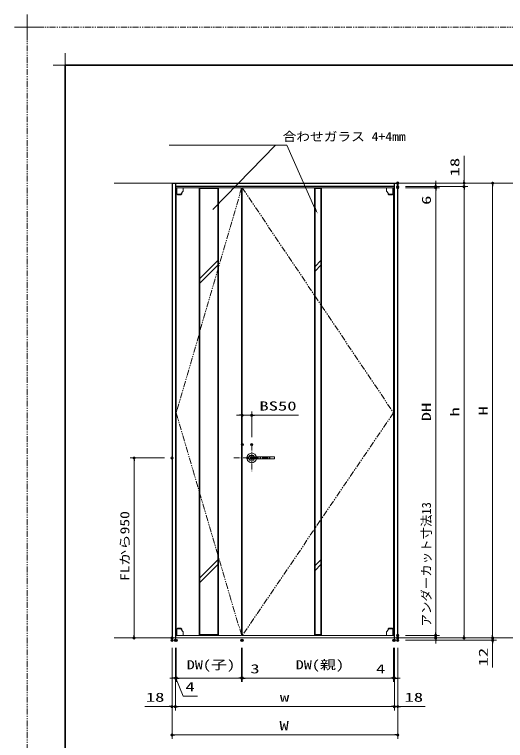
# Model space of a CAD drawing. Units: millimetres, scale not verified. Extents: x -1306 to 1306, y -607 to 607.
# Drawn here: x -1306 to -789, y -159 to 607 of the extents above; entities that cross this region are included whole.
import ezdxf
from ezdxf.enums import TextEntityAlignment as Align

# ---------------------------------------------------------------- set-up
doc = ezdxf.new("R2010")
doc.units = ezdxf.units.MM
doc.header["$LTSCALE"] = 5
doc.header["$PDMODE"] = 32
doc.header["$PDSIZE"] = 2.5
for name, pattern in [('USER1', [2.5, 1.25, -0.25, 0.25, -0.25, 0.25, -0.25]), ('USER2', [0.375, 0.25, -0.125]), ('USER3', [2, 1.25, -0.25, 0.25, -0.25])]:
    doc.linetypes.add(name, pattern=pattern)
for name, color, linetype, lineweight in [('0-1_線(白)', 7, 'Continuous', 30), ('0-2_線(水)', 4, 'Continuous', 9), ('0-3_線(黄)', 2, 'Continuous', 15), ('0-4_二点鎖線', 4, 'USER1', 9), ('0-5_点線(水)', 4, 'USER2', 9), ('0-6_寸法線', 3, 'Continuous', 13), ('0-7_0', 3, 'Continuous', 25), ('0-8_DEFPOINTS', 7, 'Continuous', 5), ('0-A_中心線', 3, 'USER3', 9), ('0-B_陰線', 1, 'USER1', 9), ('0-D_図面枠', 7, 'Continuous', 35), ('0-E_一般', 7, 'Continuous', 5), ('1-0_引出線', 3, 'Continuous', 9)]:
    doc.layers.add(name, color=color, linetype=linetype, lineweight=lineweight)
doc.styles.add('ＭＳ ゴシック', font='')
doc.styles.get('ＭＳ ゴシック').set_extended_font_data('MS Gothic')

# ---------------------------------------------------------------- blocks, each defined once
blk = doc.blocks.new('_DOT')
at = {"layer": '0-7_0'}
blk.add_line((-2.5, 0), (-5, 0), dxfattribs=at)
for points in [[(0, 0), (-2.5, 0), (-2.48, 0.313)], [(0, 0), (-2.48, -0.313), (-2.5, 0)], [(0, 0), (-2.48, 0.313), (-2.421, 0.622)], [(0, 0), (-2.421, -0.622), (-2.48, -0.313)], [(0, 0), (-2.421, 0.622), (-2.324, 0.92)], [(0, 0), (-2.324, -0.92), (-2.421, -0.622)], [(0, 0), (-2.324, 0.92), (-2.191, 1.204)], [(0, 0), (-2.191, -1.204), (-2.324, -0.92)], [(0, 0), (-2.191, 1.204), (-2.023, 1.469)], [(0, 0), (-2.023, -1.469), (-2.191, -1.204)], [(0, 0), (-2.023, 1.469), (-1.822, 1.711)], [(0, 0), (-1.822, -1.711), (-2.023, -1.469)], [(0, 0), (-1.822, 1.711), (-1.594, 1.926)], [(0, 0), (-1.594, -1.926), (-1.822, -1.711)], [(0, 0), (-1.594, 1.926), (-1.34, 2.111)], [(0, 0), (-1.34, -2.111), (-1.594, -1.926)], [(0, 0), (-1.34, 2.111), (-1.064, 2.262)], [(0, 0), (-1.064, -2.262), (-1.34, -2.111)], [(0, 0), (-1.064, 2.262), (-0.773, 2.378)], [(0, 0), (-0.773, -2.378), (-1.064, -2.262)], [(0, 0), (-0.773, 2.378), (-0.468, 2.456)], [(0, 0), (-0.468, -2.456), (-0.773, -2.378)], [(0, 0), (-0.468, 2.456), (-0.157, 2.495)], [(0, 0), (-0.157, -2.495), (-0.468, -2.456)], [(0, 0), (-0.157, 2.495), (0.157, 2.495)], [(0, 0), (0.157, -2.495), (-0.157, -2.495)], [(0, 0), (0.157, 2.495), (0.468, 2.456)], [(0, 0), (0.468, 2.456), (0.773, 2.378)], [(0, 0), (0.773, 2.378), (1.064, 2.262)], [(0, 0), (1.064, 2.262), (1.34, 2.111)], [(0, 0), (1.34, 2.111), (1.594, 1.926)], [(0, 0), (1.594, 1.926), (1.822, 1.711)], [(0, 0), (1.822, 1.711), (2.023, 1.469)], [(0, 0), (2.023, 1.469), (2.191, 1.204)], [(0, 0), (2.191, 1.204), (2.324, 0.92)], [(0, 0), (2.324, 0.92), (2.421, 0.622)], [(0, 0), (2.421, 0.622), (2.48, 0.313)], [(0, 0), (2.48, 0.313), (2.5, 0)], [(0, 0), (0.468, -2.456), (0.157, -2.495)], [(0, 0), (0.773, -2.378), (0.468, -2.456)], [(0, 0), (1.064, -2.262), (0.773, -2.378)], [(0, 0), (1.34, -2.111), (1.064, -2.262)], [(0, 0), (1.594, -1.926), (1.34, -2.111)], [(0, 0), (1.822, -1.711), (1.594, -1.926)], [(0, 0), (2.023, -1.469), (1.822, -1.711)], [(0, 0), (2.191, -1.204), (2.023, -1.469)], [(0, 0), (2.324, -0.92), (2.191, -1.204)], [(0, 0), (2.421, -0.622), (2.324, -0.92)], [(0, 0), (2.48, -0.313), (2.421, -0.622)], [(0, 0), (2.5, 0), (2.48, -0.313)]]:
    blk.add_solid(points, dxfattribs=at)
blk = doc.blocks.new('グループ-13-1')
at = {"layer": '0-E_一般'}
for p, q in [((62041.6, -14029.5), (62041.6, -13365.5)), ((61709.6, -13697.5), (62373.6, -13697.5))]:
    blk.add_line(p, q, dxfattribs=at)

msp = doc.modelspace()

# ---------------------------------------------------------------- linework, layer by layer
at = {"layer": '0-1_線(白)'}
for p, q in [((-1140.17, 429.285), (-1140.17, -50.715)), ((-1140.17, 429.285), (-902.17, 429.285)), ((-1136.57, 429.285), (-1136.57, -50.715)), ((-905.77, -50.715), (-905.77, 429.285)), ((-902.17, -50.715), (-902.17, 429.285)), ((-905.77, 425.685), (-1136.57, 425.685))]:
    msp.add_line(p, q, dxfattribs=at)
at = {"layer": '0-2_線(水)'}
for p, q in [((-1135.77, 424.485), (-1135.77, -48.115)), ((-1066.77, 424.485), (-1135.77, 424.485)), ((-1134.97, 417.95), (-1134.97, 424.485)), ((-1128.37, 421.031), (-1128.37, 424.485)), ((-1111.47, -48.115), (-1111.47, 424.485)), ((-1110.77, -48.115), (-1110.77, 424.485)), ((-1110.77, 423.585), (-1091.77, 423.585)), ((-1091.77, 424.485), (-1091.77, -48.115)), ((-1091.07, 424.485), (-1091.07, -48.115)), ((-1066.77, 424.485), (-1066.77, -48.115)), ((-906.57, 424.485), (-1066.17, 424.485)), ((-1066.17, 424.485), (-1066.17, -48.115)), ((-990.07, -48.115), (-990.07, 424.485)), ((-989.37, -48.115), (-989.37, 424.485)), ((-989.37, 423.585), (-983.37, 423.585)), ((-983.37, 424.485), (-983.37, -48.115)), ((-982.67, 424.485), (-982.67, -48.115)), ((-913.97, 421.031), (-913.97, 424.485)), ((-907.37, 417.95), (-907.37, 424.485)), ((-906.57, -48.115), (-906.57, 424.485)), ((-1130.006, 417.785), (-1134.934, 417.785)), ((-1134.853, 417.667), (-1134.287, 417.102)), ((-1134.004, 416.985), (-1130.935, 416.985)), ((-1130.653, 417.102), (-1130.087, 417.667)), ((-1128.464, 420.773), (-1130.431, 418.437)), ((-1129.97, 417.95), (-1129.97, 418.985)), ((-913.876, 420.773), (-911.909, 418.437)), ((-912.37, 417.95), (-912.37, 418.985)), ((-912.334, 417.785), (-907.406, 417.785)), ((-911.687, 417.102), (-912.253, 417.667)), ((-908.335, 416.985), (-911.404, 416.985)), ((-907.487, 417.667), (-908.053, 417.102)), ((-1091.77, 347.775), (-1110.77, 328.775)), ((-983.37, 347.775), (-989.37, 341.495)), ((-1091.77, 342.698), (-1110.77, 323.723)), ((-983.37, 342.698), (-989.37, 336.443)), ((-1091.77, 31.874), (-1110.77, 12.874)), ((-983.37, 31.874), (-989.37, 25.594)), ((-1091.77, 26.796), (-1110.77, 7.822)), ((-983.37, 26.796), (-989.37, 20.542)), ((-1134.97, -41.381), (-1134.97, -47.915)), ((-1130.006, -41.215), (-1134.934, -41.215)), ((-1134.853, -41.098), (-1134.287, -40.533)), ((-1134.004, -40.415), (-1130.935, -40.415)), ((-1130.653, -40.533), (-1130.087, -41.098)), ((-1128.464, -44.204), (-1130.431, -41.868)), ((-1129.97, -41.381), (-1129.97, -42.415)), ((-1128.37, -44.461), (-1128.37, -47.915)), ((-913.97, -44.461), (-913.97, -47.915)), ((-913.876, -44.204), (-911.909, -41.868)), ((-912.37, -41.381), (-912.37, -42.415)), ((-912.334, -41.215), (-907.406, -41.215)), ((-911.687, -40.533), (-912.253, -41.098)), ((-908.335, -40.415), (-911.404, -40.415)), ((-907.487, -41.098), (-908.053, -40.533)), ((-907.37, -41.381), (-907.37, -47.915)), ((-1135.77, -48.115), (-1066.77, -48.115)), ((-1110.77, -47.215), (-1091.77, -47.215)), ((-1110.77, -48.115), (-1091.77, -48.115)), ((-1066.17, -48.115), (-906.57, -48.115)), ((-989.37, -47.215), (-983.37, -47.215)), ((-989.37, -48.115), (-983.37, -48.115))]:
    msp.add_line(p, q, dxfattribs=at)
for centre, start, end in [((-1134.57, 417.95), 180, 225), ((-1134.004, 417.385), 225, 270), ((-1130.935, 417.385), 270, 315), ((-1130.37, 417.95), 315, 0), ((-1128.77, 421.031), 319.89909, 0), ((-913.57, 421.031), 180, 220.10091), ((-911.97, 417.95), 180, 225), ((-911.404, 417.385), 225, 270), ((-908.335, 417.385), 270, 315), ((-907.77, 417.95), 315, 0), ((-1134.57, -41.381), 135, 180), ((-1134.004, -40.815), 90, 135), ((-1130.935, -40.815), 45, 90), ((-1130.37, -41.381), 0, 45), ((-1128.77, -44.461), 0, 40.10091), ((-913.57, -44.461), 139.89909, 180), ((-911.97, -41.381), 135, 180), ((-911.404, -40.815), 90, 135), ((-908.335, -40.815), 45, 90), ((-907.77, -41.381), 0, 45)]:
    msp.add_arc(centre, 0.4, start, end, dxfattribs=at)
at = {"layer": '0-3_線(黄)'}
for p, q in [((-1201.15, 429.285), (-424.127, 429.285)), ((-1201.15, -50.715), (-421.281, -50.715))]:
    msp.add_line(p, q, dxfattribs=at)
at = {"layer": '0-4_二点鎖線'}
for p, q in [((-1066.77, 424.485), (-1135.77, 186.885)), ((-1066.17, 424.485), (-906.57, 186.885)), ((-1135.77, 186.885), (-1066.77, -48.115)), ((-906.57, 186.885), (-1066.17, -48.115))]:
    msp.add_line(p, q, dxfattribs=at)
at = {"layer": '0-5_点線(水)'}
for p, q in [((-1140.17, -50.715), (-1140.17, -53.115)), ((-1140.17, -50.715), (-1140.17, -53.115)), ((-1140.17, -53.115), (-1136.57, -53.115)), ((-1140.17, -53.115), (-1136.57, -53.115)), ((-1136.57, -50.715), (-1136.57, -53.115)), ((-1136.57, -50.715), (-1136.57, -53.115)), ((-905.77, -50.715), (-905.77, -53.115)), ((-902.17, -53.115), (-905.77, -53.115)), ((-902.17, -50.715), (-902.17, -53.115))]:
    msp.add_line(p, q, dxfattribs=at)
at = {"layer": '0-6_寸法線'}
for p, q in [((-832.17, 432.285), (-832.17, 458.046)), ((-894.17, 429.285), (-828.17, 429.285)), ((-894.17, 429.285), (-798.17, 429.285)), ((-862.17, 428.685), (-862.17, 431.685)), ((-832.17, 425.685), (-832.17, 429.285)), ((-894.17, 425.685), (-828.17, 425.685)), ((-894.17, 425.685), (-858.17, 425.685)), ((-894.17, 425.685), (-828.17, 425.685)), ((-894.17, 424.485), (-858.17, 424.485)), ((-894.17, 424.485), (-858.17, 424.485)), ((-862.17, 425.685), (-862.17, 424.485)), ((-862.17, 421.485), (-862.17, 404.294)), ((-862.17, 421.485), (-862.17, -45.115)), ((-832.17, 422.685), (-832.17, 419.685)), ((-832.17, 422.685), (-832.17, -47.715)), ((-802.17, 426.285), (-802.17, -47.715)), ((-1069.17, 184.285), (-1072.17, 184.285)), ((-1066.17, 161.24), (-1066.17, 188.285)), ((-1066.17, 184.285), (-1056.17, 184.285)), ((-1056.17, 161.254), (-1056.17, 188.285)), ((-1053.17, 184.285), (-1006.932, 184.285)), ((-1148.17, 139.285), (-1184.17, 139.285)), ((-1061.149, 140.285), (-1032.39, 140.285)), ((-1061.149, 138.285), (-1032.39, 138.285)), ((-1058.57, 140.323), (-1053.77, 140.323)), ((-1058.57, 138.246), (-1053.77, 138.246)), ((-1058.321, 141.685), (-1054.018, 141.685)), ((-1180.17, 136.285), (-1180.17, -47.715)), ((-1058.321, 136.885), (-1054.018, 136.885)), ((-862.17, -45.115), (-862.17, 91.504)), ((-802.17, -47.715), (-802.17, -44.715)), ((-1148.17, -50.715), (-1184.17, -50.715)), ((-894.17, -48.115), (-858.17, -48.115)), ((-894.17, -48.115), (-858.17, -48.115)), ((-894.17, -50.715), (-828.17, -50.715)), ((-894.17, -50.715), (-858.17, -50.715)), ((-894.17, -50.715), (-798.17, -50.715)), ((-894.17, -50.715), (-798.17, -50.715)), ((-894.17, -53.115), (-798.17, -53.115)), ((-862.17, -50.715), (-862.17, -48.115)), ((-802.17, -50.715), (-802.17, -53.115)), ((-1140.17, -61.115), (-1140.17, -157.115)), ((-1140.17, -61.115), (-1140.17, -127.115)), ((-1136.57, -61.115), (-1136.57, -127.115)), ((-1136.57, -61.115), (-1136.57, -127.115)), ((-1136.57, -61.115), (-1136.57, -97.115)), ((-1135.77, -61.115), (-1135.77, -97.115)), ((-1135.77, -61.115), (-1135.77, -97.115)), ((-1066.77, -61.115), (-1066.77, -97.115)), ((-1066.77, -61.115), (-1066.77, -97.115)), ((-1066.17, -61.115), (-1066.17, -97.115)), ((-1066.17, -61.115), (-1066.17, -97.115)), ((-906.57, -61.115), (-906.57, -97.115)), ((-906.57, -61.115), (-906.57, -97.115)), ((-905.77, -61.115), (-905.77, -127.115)), ((-905.77, -61.115), (-905.77, -127.115)), ((-905.77, -61.115), (-905.77, -97.115)), ((-902.17, -61.115), (-902.17, -157.115)), ((-902.17, -61.115), (-902.17, -127.115)), ((-862.17, -53.715), (-862.17, -56.715)), ((-802.17, -56.115), (-802.17, -81.877)), ((-1139.57, -93.115), (-1142.57, -93.115)), ((-1136.57, -93.115), (-1135.77, -93.115)), ((-1136.57, -93.115), (-1135.77, -93.115)), ((-1132.77, -93.115), (-1129.77, -93.115)), ((-1132.77, -93.115), (-1069.77, -93.115)), ((-1069.77, -93.115), (-1072.77, -93.115)), ((-1066.77, -93.115), (-1066.17, -93.115)), ((-1063.17, -93.115), (-909.57, -93.115)), ((-1063.17, -93.115), (-1045.503, -93.115)), ((-909.57, -93.115), (-927.713, -93.115)), ((-905.77, -93.115), (-906.57, -93.115)), ((-902.77, -93.115), (-899.77, -93.115)), ((-1143.17, -123.115), (-1168.932, -123.115)), ((-1136.57, -123.115), (-1140.17, -123.115)), ((-908.77, -123.115), (-1133.57, -123.115)), ((-1133.57, -123.115), (-1130.57, -123.115)), ((-908.77, -123.115), (-911.77, -123.115)), ((-905.77, -123.115), (-902.17, -123.115)), ((-899.17, -123.115), (-873.408, -123.115)), ((-905.17, -153.115), (-1137.17, -153.115))]:
    msp.add_line(p, q, dxfattribs=at)
for points in [[(-1143.289, 469.363), (-1018.96, 469.363), (-989.492, 402.579)], [(-1136.17, -93.115), (-1128.61, -112.064), (-1113.468, -112.064)]]:
    msp.add_lwpolyline(points, dxfattribs=at)
for centre, radius, start, end in [((-1045.37, 139.285), 16, 177.09771, 182.90229), ((-1061.149, 140.085), 0.2, 90, 177.09773), ((-1061.149, 138.485), 0.2, 182.90229, 270), ((-1056.17, 139.285), 5, 11.53696, 168.46304), ((-1056.17, 139.285), 5, 191.53695, 348.46305), ((-1008.57, 139.285), 50, 177.46804, 178.85401), ((-1008.57, 139.285), 50, 181.14599, 182.53196), ((-1058.321, 141.485), 0.2, 90, 177.46807), ((-1057.57, 140.123), 0.2, 90, 126.29305), ((-1057.57, 138.446), 0.2, 233.70828, 270), ((-1054.77, 140.123), 0.2, 53.70695, 90), ((-1054.77, 138.446), 0.2, 270, 306.29171), ((-1054.018, 141.485), 0.2, 2.53193, 90), ((-1103.77, 139.285), 50, 1.14599, 2.53196), ((-1103.77, 139.285), 50, 357.46804, 358.85401), ((-1032.39, 140.085), 0.2, 2.90227, 90), ((-1032.39, 138.485), 0.2, 270, 357.09771), ((-1048.17, 139.285), 16, 357.09771, 2.90229), ((-1058.321, 137.085), 0.2, 182.53196, 270), ((-1054.018, 137.085), 0.2, 270, 357.46804)]:
    msp.add_arc(centre, radius, start, end, dxfattribs=at)
msp.add_solid([(-986.677, 397.28), (-990.412, 402.091), (-988.572, 403.068)], dxfattribs=at)
at = {"layer": '0-8_DEFPOINTS'}
for p, q in [((-1252.964, 541.55), (-1252.964, 566.45)), ((-1265.414, 554), (-1240.514, 554))]:
    msp.add_line(p, q, dxfattribs=at)
for p in [(-902.17, 429.285), (-902.17, 425.685), (-902.17, 424.485), (-862.17, 424.485), (-832.17, 425.685), (-1056.17, 184.285), (-1066.17, 153.24), (-1056.17, 153.254), (-1140.17, 139.285), (-1180.17, -50.715), (-1140.17, -50.715), (-1140.17, -53.115), (-1136.57, -53.115), (-1135.77, -53.115), (-1066.77, -53.115), (-1066.17, -53.115), (-906.57, -53.115), (-905.77, -53.115), (-902.17, -48.115), (-902.17, -50.715), (-902.17, -53.115), (-902.17, -53.115), (-862.17, -48.115), (-862.17, -50.715), (-832.17, -50.715), (-802.17, -50.715), (-802.17, -53.115), (-1135.77, -93.115), (-1066.77, -93.115), (-1066.17, -93.115), (-906.57, -93.115), (-905.77, -93.115), (-1140.17, -123.115), (-1136.57, -123.115), (-905.77, -123.115), (-1140.17, -153.115)]:
    msp.add_point(p, dxfattribs=at)
at = {"layer": '0-A_中心線'}
for p, q in [((-1056.17, 153.254), (-1056.17, 125.316)), ((-1075.184, 139.285), (-1036.556, 139.285))]:
    msp.add_line(p, q, dxfattribs=at)
at = {"layer": '0-B_陰線', "color": 4}
for p in [(387.036, 594), (-1292.964, -594)]:
    msp.add_line(p, (-1292.964, 594), dxfattribs=at)
at = {"layer": '0-D_図面枠'}
msp.add_lwpolyline([(-1252.964, -554), (347.036, -554), (347.036, 554), (-1252.964, 554)], close=True, dxfattribs=at)
at = {"layer": '1-0_引出線'}
msp.add_line((-1030.96, 469.363), (-1097.281, 401.47), dxfattribs=at)

# ---------------------------------------------------------------- block references
at = {"layer": '0-6_寸法線', "xscale": 0.6, "yscale": 0.6}
for p, rotation in [((-832.17, 429.285), 270), ((-802.17, 429.285), 90), ((-862.17, 425.685), 270), ((-862.17, 424.485), 90), ((-862.17, 424.485), 90), ((-832.17, 425.685), 90), ((-832.17, 425.685), 90), ((-1056.17, 184.285), 180), ((-1180.17, 139.285), 90), ((-862.17, -48.115), 270), ((-862.17, -48.115), 270), ((-1180.17, -50.715), 270), ((-862.17, -50.715), 90), ((-832.17, -50.715), 270), ((-802.17, -50.715), 270), ((-802.17, -50.715), 270), ((-802.17, -53.115), 90), ((-1135.77, -93.115), 180), ((-1135.77, -93.115), 180), ((-1066.17, -93.115), 180), ((-1066.17, -93.115), 180), ((-905.77, -93.115), 180), ((-1136.57, -123.115), 180), ((-1136.57, -123.115), 180), ((-902.17, -123.115), 180), ((-1140.17, -153.115), 180)]:
    msp.add_blockref('_DOT', p, dxfattribs=dict(at, rotation=rotation))
for p in [(-1066.17, 184.285), (-1136.57, -93.115), (-1066.77, -93.115), (-1066.77, -93.115), (-906.57, -93.115), (-906.57, -93.115), (-1140.17, -123.115), (-905.77, -123.115), (-905.77, -123.115), (-902.17, -153.115)]:
    msp.add_blockref('_DOT', p, dxfattribs=at)
at = {"layer": '0-B_陰線', "xscale": 0.04, "yscale": 0.04}
msp.add_blockref('グループ-13-1', (-3774.629, 1141.9), dxfattribs=at)

# ---------------------------------------------------------------- texts
at = {"layer": '0-6_寸法線', "style": 'ＭＳ ゴシック'}
for s, height, width, p in [('合わせガラス 4+4mm', 9.621, 1.1, (-1023.56, 470.756)), ('BS50', 9.604, 1.5, (-1048.074, 186.434)), ('DW(子)', 9.604, 1.3, (-1124.651, -86.68)), ('DW(親)', 9.604, 1.3, (-1009.751, -86.68)), ('3', 9.604, 1.5, (-1057.598, -90.966)), ('4', 9.604, 1.5, (-925.141, -90.966)), ('4', 9.604, 1.5, (-1126.039, -109.915)), ('18', 9.604, 1.5, (-1167.789, -120.966)), ('w', 9.604, 1.5, (-1026.408, -120.966)), ('18', 9.604, 1.5, (-895.027, -120.966)), ('W', 9.604, 1.5, (-1026.884, -150.966))]:
    msp.add_text(s, height=height, dxfattribs=dict(at, width=width)).set_placement(p, align=Align.BOTTOM_LEFT)
for s, height, width, p in [('18', 9.604, 1.5, (-834.319, 436.427)), ('6', 9.604, 1.5, (-864.319, 406.389)), ('DH', 9.604, 1.5, (-864.319, 177.946)), ('h', 9.604, 1.5, (-834.319, 182.961)), ('H', 9.604, 1.5, (-804.319, 184.046)), ('FLから950', 9.621, 1.25, (-1182.319, 9.427)), ('12', 9.604, 1.5, (-804.319, -80.734))]:
    msp.add_text(s, height=height, rotation=90, dxfattribs=dict(at, width=width)).set_placement(p, align=Align.BOTTOM_LEFT)
msp.add_text('アンダーカット寸法13', height=9.621, rotation=90, dxfattribs=at).set_placement((-864.319, -38.598), align=Align.BOTTOM_LEFT)

doc.saveas('drawing.dxf')
